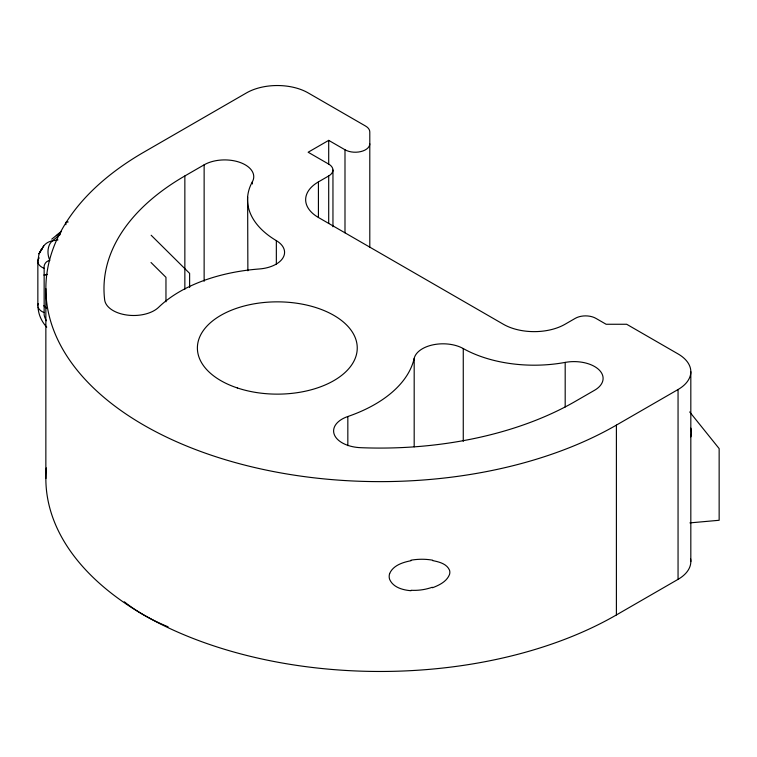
<?xml version="1.0" encoding="UTF-8"?>
<svg xmlns="http://www.w3.org/2000/svg" width="757" height="757" viewBox="0 0 757 757"><rect width="100%" height="100%" fill="white"/><g stroke="black" fill="none" stroke-linecap="round" stroke-linejoin="round"><path stroke-width="1.14" d="M690.819 371.725L690.819 561.562M37.85 305.345L37.85 261.07L39.042 253.784L41.332 249.214M46.376 320.75A14.686 9.756 51.1 0 1 44.152 314.931L44.143 266.019A14.686 9.756 51.1 0 1 47.946 260.985L49.839 260.408A14.534 10.163 80.5 0 1 52.365 240.868L60.371 234.396M389.685 573.446C393.299 565.252 402.913 562.319 411.013 560.71M41.767 249.176L39.042 253.784L43.717 245.978M56.378 235.739L61.506 231.178M51.769 239.155L60.219 232.333M184.85 175.955L204.135 164.827A29.059 16.777 0 0 1 239.808 162.358A29.059 16.777 0 0 1 252.365 181.803A101.722 58.724 0 0 0 276.343 240.641A29.059 16.777 0 0 1 282.967 257.844A29.059 16.777 0 0 1 259.301 268.972A138.048 79.703 0 0 0 158.639 307.285A29.059 16.777 0 0 1 126.949 315.044A29.059 16.777 0 0 1 104.665 299.895A276.087 159.396 0 0 1 184.85 175.955L184.85 289.212M369.795 143.839A14.534 8.393 0 0 1 360.824 151.589A14.534 8.393 0 0 1 344.993 149.772L328.699 140.367L308.146 152.233L328.699 164.099A14.534 8.393 0 0 1 328.699 175.955L328.699 223.419M46.357 467.94A334.216 192.959 0 0 0 243.763 654.691A334.216 192.959 0 0 0 616.397 614.949L678.054 579.351L678.054 389.524A43.594 25.17 0 0 0 678.054 353.926L626.673 324.261L606.12 324.261L595.854 318.337A14.534 8.393 0 0 0 575.301 318.337L565.025 324.261A43.594 25.17 0 0 1 503.377 324.261L318.423 217.486A43.594 25.17 0 0 1 318.423 181.888L328.699 175.955M369.795 247.388L369.795 131.973A14.534 8.393 0 0 0 365.546 126.04L308.146 92.903A43.594 25.17 0 0 0 246.498 92.903L143.745 152.233A334.216 192.959 0 0 0 143.745 425.112A334.216 192.959 0 0 0 616.397 425.112L678.054 389.524M432.512 587.754C439.211 585.199 446.753 581.584 449.516 574.497A10.712 8.564 -19.8 0 0 449.516 570.182C446.725 563.643 438.833 561.836 432.512 560.558M47.369 274.318L43.925 275.094L47.152 274.554M68.177 221.971L65.878 222.359L65.878 224.706M57.967 239.931L52.365 240.868A29.059 19.313 51.1 0 0 41.767 249.507M689.93 522.888L719.15 520.277L719.15 448.598L689.693 411.95M411.013 590.725C402.979 590.063 393.252 587.546 389.685 579.484A13.323 10.872 -3.1 0 1 389.675 573.522M46.499 307.91L43.925 305.667L46.291 308.014M151.154 235.247L189.619 273.381L189.619 287.48M151.012 262.499L165.963 277.327L165.963 301.797M46.735 327.128C41.673 321.687 38.361 314.534 38.039 307.077M247.634 197.094L247.87 270.798M616.397 425.112L616.397 614.949M565.186 362.404A29.059 16.777 0 0 1 598.853 369.653A29.059 16.777 0 0 1 594.586 390.252L575.301 401.38A276.087 159.396 0 0 1 360.625 447.68A29.059 16.777 0 0 1 334.395 434.811A29.059 16.777 0 0 1 347.832 416.511A138.048 79.703 0 0 0 414.183 358.392A29.059 16.777 0 0 1 433.468 344.738A29.059 16.777 0 0 1 463.265 348.561A101.722 58.724 0 0 0 565.186 362.404L565.186 407.001M463.265 348.561L463.265 441.322M414.183 358.392L414.183 446.838M347.832 416.511L347.832 445.636M344.993 149.772L344.993 232.825M332.957 170.022L332.957 226.75M328.699 140.367L328.699 164.099M318.423 181.888L318.423 217.486M276.343 240.641L276.343 264.373M252.365 181.803L252.365 183.96M204.135 164.827L204.135 281.311M45.855 288.672L45.855 478.509M168.082 626.805A188.909 109.065 0 0 1 124.318 601.796M690.545 558.742A43.594 25.17 0 0 1 678.054 579.351M690.867 428.169A18.887 10.91 60 0 1 690.867 436.855M432.313 587.243A47.899 41.815 -14.1 0 1 411.079 590.28M410.928 560.208A47.899 35.153 -9.3 0 1 432.673 560.199M43.925 268.243A14.534 8.393 0 0 1 39.203 257.863M59.86 233.421A29.059 19.313 51.1 0 1 61.44 231.32M43.925 312.518A14.534 8.393 0 0 1 38.266 303.671M237.357 387.953A79.92 46.139 0 0 0 357.247 347.993A79.92 46.139 0 0 0 237.357 308.033A79.92 46.139 0 0 0 237.357 387.953"/></g></svg>
